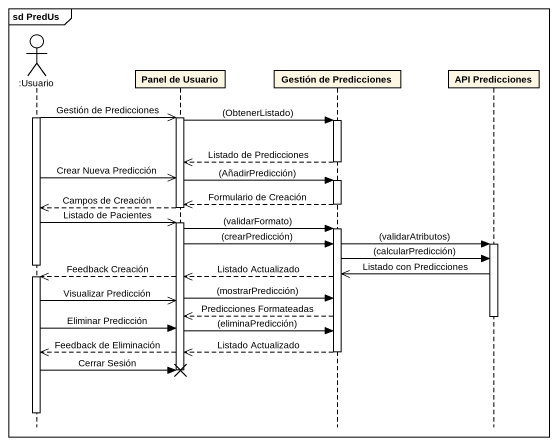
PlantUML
@startuml
mainframe sd PredUs
hide footbox
actor ":Usuario" as Usuario
participant "Panel de Usuario" as Panel_de_Usuario
participant "Gestión de Predicciones" as Gestión_de_Predicciones
participant "API Predicciones" as API_Predicciones

activate Usuario
Usuario ->> Panel_de_Usuario : Gestión de Predicciones
activate Panel_de_Usuario
Panel_de_Usuario -> Gestión_de_Predicciones : (ObtenerListado)
activate Gestión_de_Predicciones
Gestión_de_Predicciones -->> Panel_de_Usuario : Listado de Predicciones
deactivate Gestión_de_Predicciones
Usuario ->> Panel_de_Usuario : Crear Nueva Predicción
Panel_de_Usuario -> Gestión_de_Predicciones : (AñadirPredicción)
activate Gestión_de_Predicciones
Gestión_de_Predicciones -->> Panel_de_Usuario : Formulario de Creación
deactivate Gestión_de_Predicciones
Panel_de_Usuario -->> Usuario : Campos de Creación
deactivate Panel_de_Usuario
Usuario ->> Panel_de_Usuario : Listado de Pacientes
activate Panel_de_Usuario
Panel_de_Usuario -> Gestión_de_Predicciones : (validarFormato)
activate Gestión_de_Predicciones
Panel_de_Usuario -> Gestión_de_Predicciones : (crearPredicción)
Gestión_de_Predicciones -> API_Predicciones : (validarAtributos)
activate API_Predicciones
Gestión_de_Predicciones -> API_Predicciones : (calcularPredicción)
deactivate Usuario
API_Predicciones ->> Gestión_de_Predicciones : Listado con Predicciones
Panel_de_Usuario -->> Usuario : Feedback Creación
Gestión_de_Predicciones -->> Panel_de_Usuario : Listado Actualizado
activate Usuario
Panel_de_Usuario -> Gestión_de_Predicciones : (mostrarPredicción)
Usuario ->> Panel_de_Usuario : Visualizar Predicción
Gestión_de_Predicciones -->> Panel_de_Usuario : Predicciones Formateadas
deactivate API_Predicciones
Usuario -> Panel_de_Usuario : Eliminar Predicción
Panel_de_Usuario -> Gestión_de_Predicciones : (eliminaPredicción)
Panel_de_Usuario -->> Usuario : Feedback de Eliminación
Gestión_de_Predicciones -->> Panel_de_Usuario : Listado Actualizado
deactivate Gestión_de_Predicciones
Usuario -> Panel_de_Usuario !! : Cerrar Sesión
deactivate Panel_de_Usuario
deactivate Usuario
@enduml
